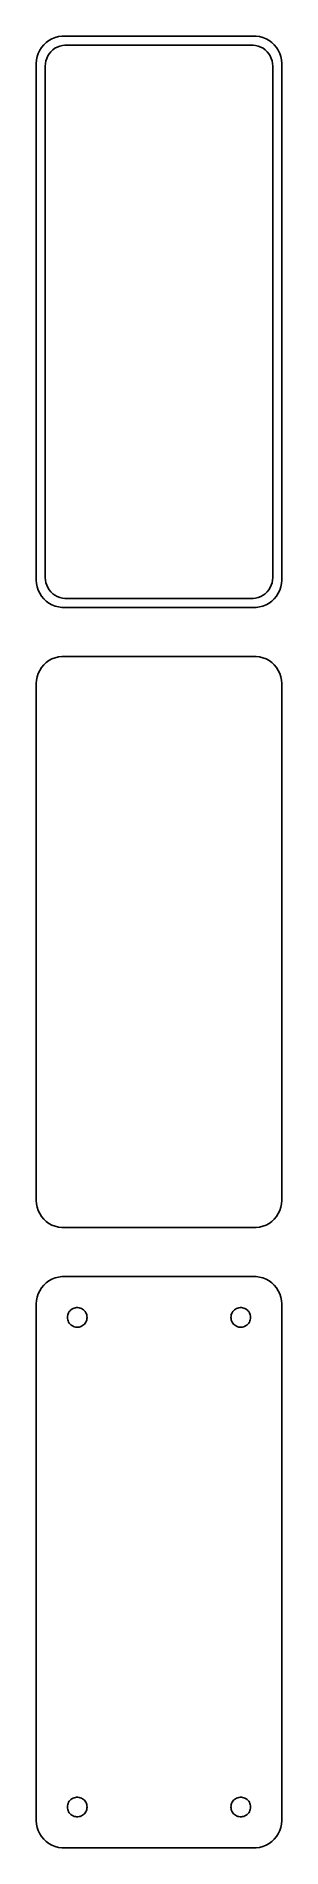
# Model space of a CAD drawing. Header units: metres. Extents: x -22 to 22, y 176 to 508.
import ezdxf

# ---------------------------------------------------------------- set-up
doc = ezdxf.new("R2010")
doc.units = ezdxf.units.M

msp = doc.modelspace()

# ---------------------------------------------------------------- linework, layer by layer
for p, q in [((-21.5451, 506.439), (-21.8815, 505.909)), ((-21.1448, 506.923), (-21.5451, 506.439)), ((-20.6871, 507.353), (-21.1448, 506.923)), ((-20.1791, 507.722), (-20.6871, 507.353)), ((-19.6289, 508.024), (-20.1791, 507.722)), ((-19.0451, 508.255), (-19.6289, 508.024)), ((-19.4685, 505.984), (-19.0751, 506.27)), ((-19.0751, 506.27), (-18.6489, 506.504)), ((-18.4369, 508.411), (-19.0451, 508.255)), ((-18.6489, 506.504), (-18.1967, 506.683)), ((-17.8139, 508.49), (-18.4369, 508.411)), ((-18.1967, 506.683), (-17.7256, 506.804)), ((17.8139, 508.49), (-17.8139, 508.49)), ((-17.7256, 506.804), (-17.2432, 506.865)), ((-17.2432, 506.865), (17.2432, 506.865)), ((17.2432, 506.865), (17.7256, 506.804)), ((17.7256, 506.804), (18.1967, 506.683)), ((18.4369, 508.411), (17.8139, 508.49)), ((18.1967, 506.683), (18.6489, 506.504)), ((19.0451, 508.255), (18.4369, 508.411)), ((18.6489, 506.504), (19.0751, 506.27)), ((19.6289, 508.024), (19.0451, 508.255)), ((19.0751, 506.27), (19.4685, 505.984)), ((20.1791, 507.722), (19.6289, 508.024)), ((20.6871, 507.353), (20.1791, 507.722)), ((21.1448, 506.923), (20.6871, 507.353)), ((21.5451, 506.439), (21.1448, 506.923)), ((21.8815, 505.909), (21.5451, 506.439)), ((-22.4606, 504.127), (-22.5, 503.5)), ((-22.5, 503.5), (-22.5, 408.5)), ((-22.3429, 504.743), (-22.4606, 504.127)), ((-22.1489, 505.341), (-22.3429, 504.743)), ((-21.8815, 505.909), (-22.1489, 505.341)), ((-20.8726, 503), (-20.8421, 503.485)), ((-20.8726, 409), (-20.8726, 503)), ((-20.8421, 503.485), (-20.751, 503.963)), ((-20.751, 503.963), (-20.6007, 504.426)), ((-20.6007, 504.426), (-20.3936, 504.866)), ((-20.3936, 504.866), (-20.133, 505.276)), ((-20.133, 505.276), (-19.823, 505.651)), ((-19.823, 505.651), (-19.4685, 505.984)), ((19.4685, 505.984), (19.823, 505.651)), ((19.823, 505.651), (20.133, 505.276)), ((20.133, 505.276), (20.3936, 504.866)), ((20.3936, 504.866), (20.6007, 504.426)), ((20.6007, 504.426), (20.751, 503.963)), ((20.751, 503.963), (20.8421, 503.485)), ((20.8421, 503.485), (20.8726, 503)), ((20.8726, 503), (20.8726, 409)), ((22.1489, 505.341), (21.8815, 505.909)), ((22.3429, 504.743), (22.1489, 505.341)), ((22.4606, 504.127), (22.3429, 504.743)), ((22.5, 503.5), (22.4606, 504.127)), ((22.5, 408.5), (22.5, 503.5)), ((-22.5, 408.5), (-22.4606, 407.873)), ((-22.4606, 407.873), (-22.3429, 407.257)), ((-22.3429, 407.257), (-22.1489, 406.659)), ((-22.1489, 406.659), (-21.8815, 406.091)), ((-20.8421, 408.515), (-20.8726, 409)), ((-20.751, 408.037), (-20.8421, 408.515)), ((-20.6007, 407.574), (-20.751, 408.037)), ((-20.3936, 407.134), (-20.6007, 407.574)), ((-20.133, 406.724), (-20.3936, 407.134)), ((-19.823, 406.349), (-20.133, 406.724)), ((-19.4685, 406.016), (-19.823, 406.349)), ((19.823, 406.349), (19.4685, 406.016)), ((20.133, 406.724), (19.823, 406.349)), ((20.3936, 407.134), (20.133, 406.724)), ((20.6007, 407.574), (20.3936, 407.134)), ((20.751, 408.037), (20.6007, 407.574)), ((20.8421, 408.515), (20.751, 408.037)), ((20.8726, 409), (20.8421, 408.515)), ((21.8815, 406.091), (22.1489, 406.659)), ((22.1489, 406.659), (22.3429, 407.257)), ((22.3429, 407.257), (22.4606, 407.873)), ((22.4606, 407.873), (22.5, 408.5)), ((-21.8815, 406.091), (-21.5451, 405.561)), ((-21.5451, 405.561), (-21.1448, 405.077)), ((-21.1448, 405.077), (-20.6871, 404.647)), ((-20.6871, 404.647), (-20.1791, 404.278)), ((-20.1791, 404.278), (-19.6289, 403.976)), ((-19.6289, 403.976), (-19.0451, 403.745)), ((-19.0751, 405.73), (-19.4685, 406.016)), ((-18.6489, 405.496), (-19.0751, 405.73)), ((-19.0451, 403.745), (-18.4369, 403.589)), ((-18.1967, 405.317), (-18.6489, 405.496)), ((-18.4369, 403.589), (-17.8139, 403.51)), ((-17.7256, 405.196), (-18.1967, 405.317)), ((-17.8139, 403.51), (17.8139, 403.51)), ((-17.2432, 405.135), (-17.7256, 405.196)), ((17.2432, 405.135), (-17.2432, 405.135)), ((17.7256, 405.196), (17.2432, 405.135)), ((18.1967, 405.317), (17.7256, 405.196)), ((17.8139, 403.51), (18.4369, 403.589)), ((18.6489, 405.496), (18.1967, 405.317)), ((18.4369, 403.589), (19.0451, 403.745)), ((19.0751, 405.73), (18.6489, 405.496)), ((19.0451, 403.745), (19.6289, 403.976)), ((19.4685, 406.016), (19.0751, 405.73)), ((19.6289, 403.976), (20.1791, 404.278)), ((20.1791, 404.278), (20.6871, 404.647)), ((20.6871, 404.647), (21.1448, 405.077)), ((21.1448, 405.077), (21.5451, 405.561)), ((21.5451, 405.561), (21.8815, 406.091)), ((-21.1448, 392.923), (-21.5451, 392.439)), ((-20.6871, 393.353), (-21.1448, 392.923)), ((-20.1791, 393.722), (-20.6871, 393.353)), ((-19.6289, 394.024), (-20.1791, 393.722)), ((-19.0451, 394.255), (-19.6289, 394.024)), ((-18.4369, 394.411), (-19.0451, 394.255)), ((-17.8139, 394.49), (-18.4369, 394.411)), ((17.8139, 394.49), (-17.8139, 394.49)), ((18.4369, 394.411), (17.8139, 394.49)), ((19.0451, 394.255), (18.4369, 394.411)), ((19.6289, 394.024), (19.0451, 394.255)), ((20.1791, 393.722), (19.6289, 394.024)), ((20.6871, 393.353), (20.1791, 393.722)), ((21.1448, 392.923), (20.6871, 393.353)), ((21.5451, 392.439), (21.1448, 392.923)), ((-22.4606, 390.127), (-22.5, 389.5)), ((-22.3429, 390.743), (-22.4606, 390.127)), ((-22.1489, 391.341), (-22.3429, 390.743)), ((-21.8815, 391.909), (-22.1489, 391.341)), ((-21.5451, 392.439), (-21.8815, 391.909)), ((21.8815, 391.909), (21.5451, 392.439)), ((22.1489, 391.341), (21.8815, 391.909)), ((22.3429, 390.743), (22.1489, 391.341)), ((22.4606, 390.127), (22.3429, 390.743)), ((22.5, 389.5), (22.4606, 390.127)), ((-22.5, 389.5), (-22.5, 294.5)), ((22.5, 294.5), (22.5, 389.5)), ((-22.5, 294.5), (-22.4606, 293.873)), ((-22.4606, 293.873), (-22.3429, 293.257)), ((-22.3429, 293.257), (-22.1489, 292.659)), ((22.1489, 292.659), (22.3429, 293.257)), ((22.3429, 293.257), (22.4606, 293.873)), ((22.4606, 293.873), (22.5, 294.5)), ((-22.1489, 292.659), (-21.8815, 292.091)), ((-21.8815, 292.091), (-21.5451, 291.561)), ((-21.5451, 291.561), (-21.1448, 291.077)), ((-21.1448, 291.077), (-20.6871, 290.647)), ((-20.6871, 290.647), (-20.1791, 290.278)), ((-20.1791, 290.278), (-19.6289, 289.976)), ((-19.6289, 289.976), (-19.0451, 289.745)), ((-19.0451, 289.745), (-18.4369, 289.589)), ((18.4369, 289.589), (19.0451, 289.745)), ((19.0451, 289.745), (19.6289, 289.976)), ((19.6289, 289.976), (20.1791, 290.278)), ((20.1791, 290.278), (20.6871, 290.647)), ((20.6871, 290.647), (21.1448, 291.077)), ((21.1448, 291.077), (21.5451, 291.561)), ((21.5451, 291.561), (21.8815, 292.091)), ((21.8815, 292.091), (22.1489, 292.659)), ((-18.4369, 289.589), (-17.8139, 289.51)), ((-17.8139, 289.51), (17.8139, 289.51)), ((17.8139, 289.51), (18.4369, 289.589)), ((-20.1791, 279.722), (-20.6871, 279.353)), ((-19.6289, 280.024), (-20.1791, 279.722)), ((-19.0451, 280.255), (-19.6289, 280.024)), ((-18.4369, 280.411), (-19.0451, 280.255)), ((-17.8139, 280.49), (-18.4369, 280.411)), ((17.8139, 280.49), (-17.8139, 280.49)), ((18.4369, 280.411), (17.8139, 280.49)), ((19.0451, 280.255), (18.4369, 280.411)), ((19.6289, 280.024), (19.0451, 280.255)), ((20.1791, 279.722), (19.6289, 280.024)), ((20.6871, 279.353), (20.1791, 279.722)), ((-22.3429, 276.743), (-22.4606, 276.127)), ((-22.1489, 277.341), (-22.3429, 276.743)), ((-21.8815, 277.909), (-22.1489, 277.341)), ((-21.5451, 278.439), (-21.8815, 277.909)), ((-21.1448, 278.923), (-21.5451, 278.439)), ((-20.6871, 279.353), (-21.1448, 278.923)), ((21.1448, 278.923), (20.6871, 279.353)), ((21.5451, 278.439), (21.1448, 278.923)), ((21.8815, 277.909), (21.5451, 278.439)), ((22.1489, 277.341), (21.8815, 277.909)), ((22.3429, 276.743), (22.1489, 277.341)), ((22.4606, 276.127), (22.3429, 276.743)), ((-22.4606, 276.127), (-22.5, 275.5)), ((-22.5, 275.5), (-22.5, 180.5)), ((-16.8, 273), (-16.7858, 273.226)), ((-16.7858, 273.226), (-16.7434, 273.448)), ((-16.7434, 273.448), (-16.6736, 273.663)), ((-16.6736, 273.663), (-16.5773, 273.867)), ((-16.5773, 273.867), (-16.4562, 274.058)), ((-16.4562, 274.058), (-16.3121, 274.232)), ((-16.3121, 274.232), (-16.1474, 274.387)), ((-16.1474, 274.387), (-15.9645, 274.52)), ((-15.9645, 274.52), (-15.7664, 274.629)), ((-15.7664, 274.629), (-15.5562, 274.712)), ((-15.5562, 274.712), (-15.3373, 274.768)), ((-15.3373, 274.768), (-15.113, 274.796)), ((-15.113, 274.796), (-14.887, 274.796)), ((-14.887, 274.796), (-14.6627, 274.768)), ((-14.6627, 274.768), (-14.4438, 274.712)), ((-14.4438, 274.712), (-14.2336, 274.629)), ((-14.2336, 274.629), (-14.0355, 274.52)), ((-14.0355, 274.52), (-13.8526, 274.387)), ((-13.8526, 274.387), (-13.6879, 274.232)), ((-13.6879, 274.232), (-13.5438, 274.058)), ((-13.5438, 274.058), (-13.4226, 273.867)), ((-13.4226, 273.867), (-13.3264, 273.663)), ((-13.3264, 273.663), (-13.2565, 273.448)), ((-13.2565, 273.448), (-13.2142, 273.226)), ((-13.2142, 273.226), (-13.2, 273)), ((13.2, 273), (13.2142, 273.226)), ((13.2142, 273.226), (13.2565, 273.448)), ((13.2565, 273.448), (13.3264, 273.663)), ((13.3264, 273.663), (13.4226, 273.867)), ((13.4226, 273.867), (13.5438, 274.058)), ((13.5438, 274.058), (13.6879, 274.232)), ((13.6879, 274.232), (13.8526, 274.387)), ((13.8526, 274.387), (14.0355, 274.52)), ((14.0355, 274.52), (14.2336, 274.629)), ((14.2336, 274.629), (14.4438, 274.712)), ((14.4438, 274.712), (14.6627, 274.768)), ((14.6627, 274.768), (14.887, 274.796)), ((14.887, 274.796), (15.113, 274.796)), ((15.113, 274.796), (15.3373, 274.768)), ((15.3373, 274.768), (15.5562, 274.712)), ((15.5562, 274.712), (15.7664, 274.629)), ((15.7664, 274.629), (15.9645, 274.52)), ((15.9645, 274.52), (16.1474, 274.387)), ((16.1474, 274.387), (16.3121, 274.232)), ((16.3121, 274.232), (16.4562, 274.058)), ((16.4562, 274.058), (16.5773, 273.867)), ((16.5773, 273.867), (16.6736, 273.663)), ((16.6736, 273.663), (16.7434, 273.448)), ((16.7434, 273.448), (16.7858, 273.226)), ((16.7858, 273.226), (16.8, 273)), ((22.5, 275.5), (22.4606, 276.127)), ((22.5, 180.5), (22.5, 275.5)), ((-16.7858, 272.774), (-16.8, 273)), ((-16.7434, 272.552), (-16.7858, 272.774)), ((-16.6736, 272.337), (-16.7434, 272.552)), ((-16.5773, 272.133), (-16.6736, 272.337)), ((-16.4562, 271.942), (-16.5773, 272.133)), ((-16.3121, 271.768), (-16.4562, 271.942)), ((-16.1474, 271.613), (-16.3121, 271.768)), ((-15.9645, 271.48), (-16.1474, 271.613)), ((-15.7664, 271.371), (-15.9645, 271.48)), ((-15.5562, 271.288), (-15.7664, 271.371)), ((-15.3373, 271.232), (-15.5562, 271.288)), ((-15.113, 271.204), (-15.3373, 271.232)), ((-14.887, 271.204), (-15.113, 271.204)), ((-14.6627, 271.232), (-14.887, 271.204)), ((-14.4438, 271.288), (-14.6627, 271.232)), ((-14.2336, 271.371), (-14.4438, 271.288)), ((-14.0355, 271.48), (-14.2336, 271.371)), ((-13.8526, 271.613), (-14.0355, 271.48)), ((-13.6879, 271.768), (-13.8526, 271.613)), ((-13.5438, 271.942), (-13.6879, 271.768)), ((-13.4226, 272.133), (-13.5438, 271.942)), ((-13.3264, 272.337), (-13.4226, 272.133)), ((-13.2565, 272.552), (-13.3264, 272.337)), ((-13.2142, 272.774), (-13.2565, 272.552)), ((-13.2, 273), (-13.2142, 272.774)), ((13.2142, 272.774), (13.2, 273)), ((13.2565, 272.552), (13.2142, 272.774)), ((13.3264, 272.337), (13.2565, 272.552)), ((13.4226, 272.133), (13.3264, 272.337)), ((13.5438, 271.942), (13.4226, 272.133)), ((13.6879, 271.768), (13.5438, 271.942)), ((13.8526, 271.613), (13.6879, 271.768)), ((14.0355, 271.48), (13.8526, 271.613)), ((14.2336, 271.371), (14.0355, 271.48)), ((14.4438, 271.288), (14.2336, 271.371)), ((14.6627, 271.232), (14.4438, 271.288)), ((14.887, 271.204), (14.6627, 271.232)), ((15.113, 271.204), (14.887, 271.204)), ((15.3373, 271.232), (15.113, 271.204)), ((15.5562, 271.288), (15.3373, 271.232)), ((15.7664, 271.371), (15.5562, 271.288)), ((15.9645, 271.48), (15.7664, 271.371)), ((16.1474, 271.613), (15.9645, 271.48)), ((16.3121, 271.768), (16.1474, 271.613)), ((16.4562, 271.942), (16.3121, 271.768)), ((16.5773, 272.133), (16.4562, 271.942)), ((16.6736, 272.337), (16.5773, 272.133)), ((16.7434, 272.552), (16.6736, 272.337)), ((16.7858, 272.774), (16.7434, 272.552)), ((16.8, 273), (16.7858, 272.774)), ((-16.8, 183), (-16.7858, 183.226)), ((-16.7858, 183.226), (-16.7434, 183.448)), ((-16.7434, 183.448), (-16.6736, 183.663)), ((-16.6736, 183.663), (-16.5773, 183.867)), ((-16.5773, 183.867), (-16.4562, 184.058)), ((-16.4562, 184.058), (-16.3121, 184.232)), ((-16.3121, 184.232), (-16.1474, 184.387)), ((-16.1474, 184.387), (-15.9645, 184.52)), ((-15.9645, 184.52), (-15.7664, 184.629)), ((-15.7664, 184.629), (-15.5562, 184.712)), ((-15.5562, 184.712), (-15.3373, 184.768)), ((-15.3373, 184.768), (-15.113, 184.796)), ((-15.113, 184.796), (-14.887, 184.796)), ((-14.887, 184.796), (-14.6627, 184.768)), ((-14.6627, 184.768), (-14.4438, 184.712)), ((-14.4438, 184.712), (-14.2336, 184.629)), ((-14.2336, 184.629), (-14.0355, 184.52)), ((-14.0355, 184.52), (-13.8526, 184.387)), ((-13.8526, 184.387), (-13.6879, 184.232)), ((-13.6879, 184.232), (-13.5438, 184.058)), ((-13.5438, 184.058), (-13.4226, 183.867)), ((-13.4226, 183.867), (-13.3264, 183.663)), ((-13.3264, 183.663), (-13.2565, 183.448)), ((-13.2565, 183.448), (-13.2142, 183.226)), ((-13.2142, 183.226), (-13.2, 183)), ((13.2, 183), (13.2142, 183.226)), ((13.2142, 183.226), (13.2565, 183.448)), ((13.2565, 183.448), (13.3264, 183.663)), ((13.3264, 183.663), (13.4226, 183.867)), ((13.4226, 183.867), (13.5438, 184.058)), ((13.5438, 184.058), (13.6879, 184.232)), ((13.6879, 184.232), (13.8526, 184.387)), ((13.8526, 184.387), (14.0355, 184.52)), ((14.0355, 184.52), (14.2336, 184.629)), ((14.2336, 184.629), (14.4438, 184.712)), ((14.4438, 184.712), (14.6627, 184.768)), ((14.6627, 184.768), (14.887, 184.796)), ((14.887, 184.796), (15.113, 184.796)), ((15.113, 184.796), (15.3373, 184.768)), ((15.3373, 184.768), (15.5562, 184.712)), ((15.5562, 184.712), (15.7664, 184.629)), ((15.7664, 184.629), (15.9645, 184.52)), ((15.9645, 184.52), (16.1474, 184.387)), ((16.1474, 184.387), (16.3121, 184.232)), ((16.3121, 184.232), (16.4562, 184.058)), ((16.4562, 184.058), (16.5773, 183.867)), ((16.5773, 183.867), (16.6736, 183.663)), ((16.6736, 183.663), (16.7434, 183.448)), ((16.7434, 183.448), (16.7858, 183.226)), ((16.7858, 183.226), (16.8, 183)), ((-22.5, 180.5), (-22.4606, 179.873)), ((-22.4606, 179.873), (-22.3429, 179.257)), ((-16.7858, 182.774), (-16.8, 183)), ((-16.7434, 182.552), (-16.7858, 182.774)), ((-16.6736, 182.337), (-16.7434, 182.552)), ((-16.5773, 182.133), (-16.6736, 182.337)), ((-16.4562, 181.942), (-16.5773, 182.133)), ((-16.3121, 181.768), (-16.4562, 181.942)), ((-16.1474, 181.613), (-16.3121, 181.768)), ((-15.9645, 181.48), (-16.1474, 181.613)), ((-15.7664, 181.371), (-15.9645, 181.48)), ((-15.5562, 181.288), (-15.7664, 181.371)), ((-15.3373, 181.232), (-15.5562, 181.288)), ((-15.113, 181.204), (-15.3373, 181.232)), ((-14.887, 181.204), (-15.113, 181.204)), ((-14.6627, 181.232), (-14.887, 181.204)), ((-14.4438, 181.288), (-14.6627, 181.232)), ((-14.2336, 181.371), (-14.4438, 181.288)), ((-14.0355, 181.48), (-14.2336, 181.371)), ((-13.8526, 181.613), (-14.0355, 181.48)), ((-13.6879, 181.768), (-13.8526, 181.613)), ((-13.5438, 181.942), (-13.6879, 181.768)), ((-13.4226, 182.133), (-13.5438, 181.942)), ((-13.3264, 182.337), (-13.4226, 182.133)), ((-13.2565, 182.552), (-13.3264, 182.337)), ((-13.2142, 182.774), (-13.2565, 182.552)), ((-13.2, 183), (-13.2142, 182.774)), ((13.2142, 182.774), (13.2, 183)), ((13.2565, 182.552), (13.2142, 182.774)), ((13.3264, 182.337), (13.2565, 182.552)), ((13.4226, 182.133), (13.3264, 182.337)), ((13.5438, 181.942), (13.4226, 182.133)), ((13.6879, 181.768), (13.5438, 181.942)), ((13.8526, 181.613), (13.6879, 181.768)), ((14.0355, 181.48), (13.8526, 181.613)), ((14.2336, 181.371), (14.0355, 181.48)), ((14.4438, 181.288), (14.2336, 181.371)), ((14.6627, 181.232), (14.4438, 181.288)), ((14.887, 181.204), (14.6627, 181.232)), ((15.113, 181.204), (14.887, 181.204)), ((15.3373, 181.232), (15.113, 181.204)), ((15.5562, 181.288), (15.3373, 181.232)), ((15.7664, 181.371), (15.5562, 181.288)), ((15.9645, 181.48), (15.7664, 181.371)), ((16.1474, 181.613), (15.9645, 181.48)), ((16.3121, 181.768), (16.1474, 181.613)), ((16.4562, 181.942), (16.3121, 181.768)), ((16.5773, 182.133), (16.4562, 181.942)), ((16.6736, 182.337), (16.5773, 182.133)), ((16.7434, 182.552), (16.6736, 182.337)), ((16.7858, 182.774), (16.7434, 182.552)), ((16.8, 183), (16.7858, 182.774)), ((22.3429, 179.257), (22.4606, 179.873)), ((22.4606, 179.873), (22.5, 180.5)), ((-22.3429, 179.257), (-22.1489, 178.659)), ((-22.1489, 178.659), (-21.8815, 178.091)), ((-21.8815, 178.091), (-21.5451, 177.561)), ((-21.5451, 177.561), (-21.1448, 177.077)), ((-21.1448, 177.077), (-20.6871, 176.647)), ((-20.6871, 176.647), (-20.1791, 176.278)), ((20.1791, 176.278), (20.6871, 176.647)), ((20.6871, 176.647), (21.1448, 177.077)), ((21.1448, 177.077), (21.5451, 177.561)), ((21.5451, 177.561), (21.8815, 178.091)), ((21.8815, 178.091), (22.1489, 178.659)), ((22.1489, 178.659), (22.3429, 179.257)), ((-20.1791, 176.278), (-19.6289, 175.976)), ((-19.6289, 175.976), (-19.0451, 175.745)), ((-19.0451, 175.745), (-18.4369, 175.589)), ((-18.4369, 175.589), (-17.8139, 175.51)), ((-17.8139, 175.51), (17.8139, 175.51)), ((17.8139, 175.51), (18.4369, 175.589)), ((18.4369, 175.589), (19.0451, 175.745)), ((19.0451, 175.745), (19.6289, 175.976)), ((19.6289, 175.976), (20.1791, 176.278))]:
    msp.add_line(p, q)

doc.saveas('drawing.dxf')
